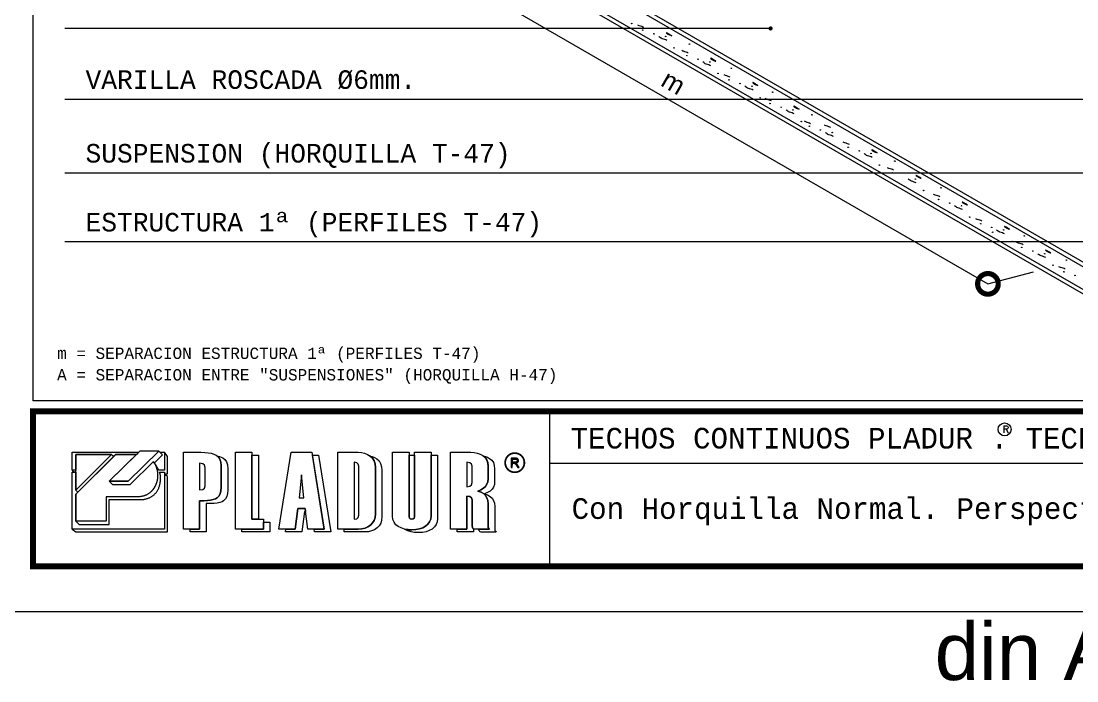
# Model space of a CAD drawing. Header units: millimetres. Extents: x 3383 to 4292, y 1469 to 1637.
# Drawn here: x 3481.316 to 3481.5717, y 1569.03 to 1569.1897 of the extents above; entities that cross this region are included whole.
import ezdxf

# ---------------------------------------------------------------- set-up
doc = ezdxf.new("R2010")
doc.units = ezdxf.units.MM
doc.header["$LTSCALE"] = 0.0035
doc.layers.get('0').update_dxf_attribs({"lineweight": 5})
doc.layers.get('DEFPOINTS').update_dxf_attribs({"lineweight": 5})
doc.layers.add('AT_texto', color=7, linetype='Continuous', lineweight=5)
doc.styles.add('LISTA', font='simplex', dxfattribs={"height": 2})
doc.styles.get("Standard").update_dxf_attribs({"font": 'LUCON.TTF'})
doc.styles.add('STYLE2', font='ARIAL.TTF')
doc.dimstyles.get("Standard").update_dxf_attribs({"dimtxt": 0.18, "dimasz": 0.18, "dimexe": 0.18, "dimexo": 0.0625, "dimgap": 0.09, "dimtad": 0, "dimtih": 1, "dimtoh": 1, "dimzin": 0, "dimdsep": 46, "dimtxsty": 'Standard', "dimcen": 0.09, "dimadec": 0, "dimazin": 0, "dimtfac": 1, "dimtofl": 0, "dimtmove": 0, "dimatfit": 3, "dimfxl": 0, "dimtolj": 1, "dimtzin": 0, "dimarcsym": 0})

# ---------------------------------------------------------------- blocks, each defined once
blk = doc.blocks.new('_DOTSMALL')
at = {"color": 0, "linetype": 'ByBlock', "const_width": 0.5}
blk.add_lwpolyline([(-0.0625, 0, 1), (0.0625, 0, 1)], format="xyb", close=True, dxfattribs=at)
blk = doc.blocks.new('*D60')
at = {"color": 1, "lineweight": -2}
blk.add_line((1653.8, 450.48), (1798.29, 367.06), dxfattribs=at)
at = {"layer": 'DEFPOINTS', "color": 0}
for p in [(1653.8, 465.81, -1.02), (1798.29, 382.39, 4.76), (1798.29, 367.06)]:
    blk.add_point(p, dxfattribs=at)
at = {"color": 1, "lineweight": -2, "xscale": 10, "yscale": 10, "zscale": 10}
for p, rotation in [((1653.8, 450.48), 150.0007858814668), ((1798.29, 367.06), 330.0007858814668)]:
    blk.add_blockref('_DOTSMALL', p, dxfattribs=dict(at, rotation=rotation))
at = {"color": 1, "insert": (1722.15, 415.85), "char_height": 4.5, "attachment_point": 5, "rotation": 330, "style": 'STYLE2'}
blk.add_mtext('\\A1;m', dxfattribs=at)
blk = doc.blocks.new('PP')
at = {"const_width": 0.5, "flags": 128}
blk.add_lwpolyline([(-0.25, -0.25, 1), (0.25, -0.25, 1)], format="xyb", close=True, dxfattribs=at)
blk = doc.blocks.new('A$C58E46017')
at = {"linetype": 'Continuous'}
h = blk.add_hatch(color=256, dxfattribs=at)
h.paths.add_polyline_path([(149.58, 57.72), (149.6, 57.71), (149.72, 57.66), (149.77, 57.62), (149.86, 57.51), (149.92, 57.44), (149.99, 57.33), (150.08, 57.2), (150.37, 56.74), (150.74, 56.74), (150.35, 57.35), (150.28, 57.46), (150.19, 57.56), (150.11, 57.64), (150.05, 57.68), (149.93, 57.75), (149.95, 57.76), (150.1, 57.79), (150.22, 57.83), (150.32, 57.89), (150.41, 57.96), (150.44, 58), (150.51, 58.11), (150.55, 58.23), (150.56, 58.36), (150.55, 58.46), (150.52, 58.58), (150.47, 58.69), (150.42, 58.76), (150.33, 58.85), (150.22, 58.91), (150.17, 58.92), (150.06, 58.95), (149.92, 58.96), (149.77, 58.96), (148.78, 58.96), (148.78, 56.74), (149.07, 56.74), (149.08, 57.73), (149.42, 57.73), (149.46, 57.73)])
h.paths.add_polyline_path([(149.08, 57.98), (149.08, 58.72), (149.78, 58.72), (149.78, 58.72), (149.93, 58.71), (150.05, 58.67), (150.14, 58.62), (150.17, 58.59), (150.23, 58.48), (150.25, 58.36), (150.25, 58.28), (150.2, 58.16), (150.14, 58.09), (150.02, 58.03), (149.98, 58.01), (149.86, 57.99), (149.71, 57.98)], flags=16)
for p, q in [((312.77, 84.03), (92.08, 211.44)), ((158.08, 70.29), (158.08, 32.79)), ((158.08, 57.79), (583, 57.79))]:
    blk.add_line(p, q)
blk.add_lwpolyline([(594, 441.79), (594, 21.79), (0, 21.79), (0, 441.79)], close=True)
at = {"flags": 128}
blk.add_lwpolyline([(583, 401.79), (583, 72.84), (33, 72.84), (33, 401.79)], close=True, dxfattribs=at)
for points in [[(312.77, 91.73), (92.08, 219.15)], [(211.62, 163.01), (40.68, 163.01)], [(319.33, 145.83), (40.68, 145.83)], [(313.99, 127.99), (40.68, 127.99)], [(294.87, 111.31), (40.68, 111.31)]]:
    blk.add_lwpolyline(points)
at = {"color": 1}
for points in [[(312.77, 90.62), (92.08, 218.03)], [(312.77, 85.15), (92.08, 212.56)]]:
    blk.add_lwpolyline(points, dxfattribs=at)
at = {"elevation": 5.78}
blk.add_lwpolyline([(264.25, 101.17), (275.29, 104.12)], dxfattribs=at)
at = {"const_width": 1.5, "flags": 128}
blk.add_lwpolyline([(33, 32.79), (583, 32.79), (583, 70.29), (33, 70.29)], close=True, dxfattribs=at)
at = {"linetype": 'Continuous'}
for points in [[(42.51, 41.78), (43.38, 41.09), (65.58, 41.09), (65.58, 54.52), (65.14, 54.88), (65.14, 55.21), (65.58, 55.21), (65.58, 59.36), (64.82, 60.38), (64.82, 56.07), (63.49, 56.07), (62.39, 57.81), (62.13, 58.1), (62.28, 57.92), (62.45, 57.65), (62.52, 57.53), (62.59, 57.4), (62.65, 57.27), (62.71, 57.14), (62.76, 57.01), (62.82, 56.88), (62.87, 56.75), (62.91, 56.61), (62.95, 56.47), (62.99, 56.34), (63.03, 56.2), (63.06, 56.06), (63.08, 55.91), (63.11, 55.77), (63.13, 55.63), (63.15, 55.49), (63.16, 55.34), (63.17, 55.2), (63.18, 55.05), (63.18, 54.91), (63.18, 54.76), (63.18, 54.62), (63.17, 54.47), (63.16, 54.33), (63.15, 54.18), (63.13, 54.04), (63.11, 53.89), (63.08, 53.75), (63.06, 53.61), (63.03, 53.46), (62.99, 53.32), (62.95, 53.18), (62.91, 53.05), (62.87, 52.91), (62.82, 52.77), (62.77, 52.64), (62.71, 52.5), (62.66, 52.37), (62.6, 52.24), (62.53, 52.12), (62.46, 51.99), (62.39, 51.87), (62.32, 51.74), (62.24, 51.62), (62.16, 51.51), (62.07, 51.39), (61.98, 51.28), (61.89, 51.17), (61.8, 51.07), (61.7, 50.96), (61.6, 50.86), (61.49, 50.76), (61.38, 50.67), (61.27, 50.58), (61.16, 50.49), (61.04, 50.41), (60.92, 50.33), (60.79, 50.25), (60.67, 50.18), (60.54, 50.11), (60.4, 50.04), (60.26, 49.98), (60.12, 49.93), (59.98, 49.87), (59.83, 49.83), (59.68, 49.78), (59.53, 49.75), (59.37, 49.71), (59.21, 49.68), (59.05, 49.66), (58.88, 49.64), (58.71, 49.63), (58.54, 49.62), (58.36, 49.62), (58.36, 49.62), (50.7, 49.62), (50.7, 43.67), (43.38, 43.67), (44.15, 42.9), (51.47, 42.9), (51.47, 48.93), (59.31, 48.93), (59.48, 48.94), (59.64, 48.97), (59.81, 48.99), (59.97, 49.02), (60.13, 49.05), (60.29, 49.09), (60.44, 49.13), (60.6, 49.18), (60.75, 49.22), (60.89, 49.28), (61.04, 49.33), (61.18, 49.39), (61.32, 49.46), (61.45, 49.52), (61.58, 49.6), (61.71, 49.67), (61.84, 49.75), (61.96, 49.83), (62.08, 49.92), (62.19, 50.01), (62.31, 50.11), (62.42, 50.21), (62.52, 50.31), (62.62, 50.41), (62.72, 50.53), (62.82, 50.64), (62.91, 50.76), (62.99, 50.88), (63.08, 51.01), (63.16, 51.14), (63.23, 51.27), (63.3, 51.41), (63.37, 51.55), (63.44, 51.7), (63.5, 51.85), (63.55, 52), (63.6, 52.16), (63.65, 52.32), (63.69, 52.48), (63.73, 52.65), (63.76, 52.82), (63.79, 53), (63.82, 53.18), (63.84, 53.37), (63.85, 53.56), (63.87, 53.75), (63.87, 53.95), (63.87, 54.15), (63.87, 54.35), (63.87, 54.35), (63.86, 54.58), (63.84, 54.8), (63.81, 55), (63.77, 55.19), (63.73, 55.38), (63.66, 55.56), (64.82, 55.56), (64.82, 41.78), (42.51, 41.78)], [(42.51, 60.38), (58.57, 60.38), (58.05, 59.86), (53.02, 59.86), (52.51, 59.36), (51.99, 59.86), (51.99, 59.86), (51.99, 59.86), (43.38, 59.86), (43.38, 56.07), (42.51, 56.07), (42.51, 60.38)], [(43.38, 50.22), (53.02, 59.86), (58.05, 59.86), (51.47, 53.4), (52.21, 52.61), (56.53, 52.61), (62.13, 58.1), (62.21, 58.01), (62.29, 57.9), (62.37, 57.78), (62.44, 57.66), (62.51, 57.54), (62.58, 57.42), (62.64, 57.29), (62.7, 57.16), (62.75, 57.04), (62.81, 56.9), (62.86, 56.77), (62.9, 56.64), (62.94, 56.5), (62.98, 56.37), (63.02, 56.23), (63.05, 56.09), (63.08, 55.95), (63.1, 55.81), (63.12, 55.67), (63.14, 55.53), (63.16, 55.39), (63.17, 55.24), (63.18, 55.1), (63.18, 54.96), (63.18, 54.81), (63.18, 54.67), (63.17, 54.53), (63.16, 54.38), (63.15, 54.24), (63.14, 54.1), (63.12, 53.95), (63.1, 53.81), (63.07, 53.67), (63.04, 53.53), (63.01, 53.39), (62.97, 53.25), (62.93, 53.11), (62.89, 52.98), (62.85, 52.84), (62.8, 52.71), (62.74, 52.58), (62.69, 52.45), (62.63, 52.32), (62.57, 52.19), (62.5, 52.06), (62.43, 51.94), (62.36, 51.82), (62.29, 51.7), (62.21, 51.58), (62.13, 51.47), (62.04, 51.36), (61.95, 51.25), (61.86, 51.14), (61.77, 51.03), (61.67, 50.93), (61.57, 50.83), (61.46, 50.74), (61.36, 50.65), (61.25, 50.56), (61.13, 50.47), (61.01, 50.39), (60.89, 50.31), (60.77, 50.24), (60.64, 50.16), (60.51, 50.1), (60.38, 50.03), (60.24, 49.97), (60.1, 49.92), (59.96, 49.87), (59.81, 49.82), (59.67, 49.78), (59.51, 49.74), (59.36, 49.71), (59.2, 49.68), (59.04, 49.66), (58.87, 49.64), (58.7, 49.63), (58.53, 49.62), (58.36, 49.62), (58.36, 49.62), (50.7, 49.62), (50.7, 43.67), (43.38, 43.67), (43.38, 50.22)], [(43.38, 51.18), (43.86, 50.7), (52.51, 59.36), (51.99, 59.86), (43.38, 51.18)], [(43.38, 51.18), (43.38, 59.86), (51.99, 59.86), (43.38, 51.18)], [(52.21, 52.61), (56.53, 52.61), (62.13, 58.1), (62.39, 57.81), (64.34, 59.74), (63.43, 60.65), (56.03, 53.4), (51.47, 53.4), (52.21, 52.61)], [(51.47, 53.4), (56.03, 53.4), (63.43, 60.65), (58.85, 60.65), (51.47, 53.4)], [(63.71, 60.38), (64.82, 60.38), (64.82, 56.07), (63.49, 56.07), (62.39, 57.81), (64.34, 59.74), (63.71, 60.38)], [(73.35, 48.63), (73.35, 41.78), (69.47, 41.78), (69.47, 60.38), (73.65, 60.38), (74.6, 60.35), (75.44, 60.28), (76.18, 60.15), (76.82, 59.97), (77.35, 59.73), (77.88, 59.32), (78.26, 58.75), (78.48, 58), (78.56, 57.09), (78.56, 51.92), (78.5, 51.08), (78.31, 50.36), (78, 49.78), (77.57, 49.34), (77.18, 49.11), (76.66, 48.92), (76.02, 48.78), (75.26, 48.68), (74.36, 48.63), (73.35, 48.63)], [(74.94, 47.95), (74.94, 41.1), (71.06, 41.1), (71.06, 41.78), (73.35, 41.78), (73.35, 48.63), (74.36, 48.63), (75.26, 48.68), (76.02, 48.78), (76.66, 48.92), (77.18, 49.11), (77.57, 49.34), (77.57, 49.34), (78, 49.78), (78.31, 50.36), (78.5, 51.08), (78.56, 51.92), (78.56, 57.09), (78.47, 58.09), (78.19, 58.88), (77.73, 59.47), (78.18, 59.36), (78.59, 59.22), (78.95, 59.05), (79.47, 58.64), (79.85, 58.06), (80.08, 57.32), (80.15, 56.4), (80.15, 51.24), (80.09, 50.39), (79.91, 49.68), (79.6, 49.1), (79.17, 48.65), (78.77, 48.42), (78.26, 48.24), (77.62, 48.1), (76.85, 48), (75.96, 47.95), (74.94, 47.95)], [(88.79, 41.78), (82, 41.78), (82, 60.38), (85.98, 60.38), (85.98, 44.17), (88.79, 44.17), (88.79, 41.78)], [(85.98, 59.7), (87.58, 59.7), (87.58, 44.17), (85.98, 44.17), (85.98, 59.7)], [(103.54, 41.78), (99.59, 41.78), (98.92, 46.77), (97.14, 46.77), (96.47, 41.78), (92.52, 41.78), (95.5, 60.38), (100.55, 60.38), (103.54, 41.78)], [(105.13, 41.1), (101.19, 41.1), (101.1, 41.78), (103.54, 41.78), (100.66, 59.7), (102.15, 59.7), (105.13, 41.1)], [(106.8, 41.78), (106.8, 60.38), (111.76, 60.38), (112.54, 60.32), (113.29, 60.15), (113.99, 59.87), (114.64, 59.48), (115.2, 58.97), (115.59, 58.34), (115.83, 57.58), (115.91, 56.71), (115.91, 45.45), (115.83, 44.63), (115.61, 43.9), (115.24, 43.28), (114.72, 42.74), (114.1, 42.32), (113.4, 42.02), (112.63, 41.84), (111.78, 41.78), (106.8, 41.78)], [(108.39, 41.1), (108.39, 41.78), (111.78, 41.78), (112.63, 41.84), (113.4, 42.02), (114.1, 42.32), (114.72, 42.74), (115.24, 43.28), (115.61, 43.9), (115.83, 44.63), (115.91, 45.45), (115.91, 56.71), (115.83, 57.58), (115.59, 58.34), (115.2, 58.97), (114.64, 59.48), (114.6, 59.51), (114.55, 59.54), (114.51, 59.57), (115.12, 59.39), (115.69, 59.13), (116.24, 58.8), (116.79, 58.29), (117.19, 57.65), (117.42, 56.9), (117.5, 56.03), (117.5, 44.77), (117.43, 43.95), (117.21, 43.22), (116.84, 42.59), (116.32, 42.06), (115.69, 41.64), (114.99, 41.34), (114.22, 41.16), (113.38, 41.1), (108.39, 41.1)], [(120.08, 60.38), (124.07, 60.38), (124.07, 44.76), (124.14, 44.45), (124.36, 44.27), (124.74, 44.21), (125.1, 44.27), (125.32, 44.45), (125.39, 44.76), (125.39, 60.38), (129.38, 60.38), (129.38, 44.99), (129.3, 44.22), (129.05, 43.56), (128.64, 42.98), (128.07, 42.49), (127.38, 42.11), (126.59, 41.83), (125.71, 41.67), (124.74, 41.61), (123.83, 41.66), (122.98, 41.81), (122.19, 42.06), (121.46, 42.4), (120.86, 42.86), (120.43, 43.44), (120.17, 44.14), (120.08, 44.96), (120.08, 60.38)], [(129.38, 59.7), (130.97, 59.7), (130.97, 44.3), (130.89, 43.54), (130.65, 42.87), (130.24, 42.3), (129.67, 41.81), (128.97, 41.42), (128.18, 41.15), (127.3, 40.98), (126.33, 40.93), (125.42, 40.98), (124.57, 41.12), (123.78, 41.37), (123.06, 41.72), (123, 41.76), (122.93, 41.8), (122.87, 41.83), (123.46, 41.71), (124.09, 41.64), (124.74, 41.61), (125.71, 41.67), (126.59, 41.83), (127.38, 42.11), (128.07, 42.49), (128.64, 42.98), (129.05, 43.56), (129.3, 44.22), (129.38, 44.99), (129.38, 59.7)], [(124.07, 59.7), (125.39, 59.7), (125.39, 44.76), (125.32, 44.45), (125.1, 44.27), (124.74, 44.21), (124.36, 44.27), (124.14, 44.45), (124.07, 44.76), (124.07, 59.7)], [(143.57, 41.75), (139.91, 41.75), (139.64, 41.84), (139.45, 42.06), (139.38, 42.6), (139.32, 48.85), (139.18, 49.37), (138.77, 49.69), (138.09, 49.8), (138.09, 41.78), (134.1, 41.78), (134.1, 60.38), (139.02, 60.38), (139.84, 60.33), (140.6, 60.18), (141.3, 59.93), (141.95, 59.59), (142.5, 59.13), (142.89, 58.57), (143.12, 57.88), (143.2, 57.09), (143.2, 53.94), (143.13, 53.26), (142.92, 52.66), (142.58, 52.13), (142.1, 51.68), (141.48, 51.31), (140.73, 51.01), (141.49, 50.76), (142.11, 50.41), (142.59, 49.95), (142.93, 49.38), (143.14, 48.71), (143.21, 47.94), (143.22, 42.61), (143.26, 42.17), (143.37, 41.95), (143.57, 41.75)], [(145.17, 41.07), (141.5, 41.07), (141.25, 41.15), (141.07, 41.33), (140.98, 41.75), (143.57, 41.75), (143.37, 41.95), (143.26, 42.17), (143.22, 42.61), (143.21, 47.94), (143.14, 48.71), (142.93, 49.38), (142.59, 49.95), (142.11, 50.41), (141.49, 50.76), (140.73, 51.01), (141.48, 51.31), (142.1, 51.68), (142.58, 52.13), (142.92, 52.66), (143.13, 53.26), (143.2, 53.94), (143.2, 57.09), (143.07, 58.1), (142.67, 58.91), (142.02, 59.54), (142.56, 59.38), (143.07, 59.17), (143.54, 58.9), (144.09, 58.45), (144.48, 57.88), (144.71, 57.2), (144.79, 56.4), (144.79, 53.26), (144.72, 52.58), (144.52, 51.97), (144.17, 51.45), (143.69, 51), (143.08, 50.62), (142.32, 50.33), (143.08, 50.08), (143.7, 49.72), (144.18, 49.26), (144.53, 48.7), (144.74, 48.03), (144.81, 47.26), (144.81, 41.92), (144.85, 41.49), (144.97, 41.26), (145.17, 41.07)], [(74.68, 52.27), (74.68, 56.74), (74.53, 57.28), (74.09, 57.61), (73.35, 57.72), (73.35, 51.29), (74.09, 51.4), (74.53, 51.73), (74.68, 52.27)], [(111.9, 45.15), (111.9, 57.01), (111.77, 57.55), (111.4, 57.87), (110.79, 57.98), (110.79, 44.17), (111.4, 44.28), (111.77, 44.6), (111.9, 45.15)], [(139.32, 53.04), (139.32, 57.01), (139.19, 57.55), (138.77, 57.87), (138.09, 57.98), (138.09, 52.05), (138.77, 52.16), (139.19, 52.49), (139.32, 53.04)], [(42.51, 56.07), (43.08, 55.56), (43.38, 55.56), (43.38, 56.07), (42.51, 56.07)], [(42.51, 55.56), (43.38, 55.56), (43.38, 51.18), (43.38, 51.18), (43.38, 51.18), (43.86, 50.7), (43.38, 50.22), (43.38, 43.67), (44.15, 42.9), (51.47, 42.9), (51.47, 48.93), (59.31, 48.93), (59.48, 48.94), (59.64, 48.97), (59.81, 48.99), (59.97, 49.02), (60.13, 49.05), (60.29, 49.09), (60.44, 49.13), (60.6, 49.18), (60.75, 49.22), (60.89, 49.28), (61.04, 49.33), (61.18, 49.39), (61.32, 49.46), (61.45, 49.52), (61.58, 49.6), (61.71, 49.67), (61.84, 49.75), (61.96, 49.83), (62.08, 49.92), (62.19, 50.01), (62.31, 50.11), (62.42, 50.21), (62.52, 50.31), (62.62, 50.41), (62.72, 50.53), (62.82, 50.64), (62.91, 50.76), (62.99, 50.88), (63.08, 51.01), (63.16, 51.14), (63.23, 51.27), (63.3, 51.41), (63.37, 51.55), (63.44, 51.7), (63.5, 51.85), (63.55, 52), (63.6, 52.16), (63.65, 52.32), (63.69, 52.48), (63.73, 52.65), (63.76, 52.82), (63.79, 53), (63.82, 53.18), (63.84, 53.37), (63.85, 53.56), (63.87, 53.75), (63.87, 53.95), (63.87, 54.15), (63.87, 54.35), (63.87, 54.35), (63.86, 54.58), (63.84, 54.8), (63.81, 55), (63.77, 55.19), (63.73, 55.38), (63.66, 55.56), (64.82, 55.56), (64.82, 41.78), (42.51, 41.78), (42.51, 55.56)], [(98.59, 49.36), (98.02, 54.91), (97.48, 49.36), (98.59, 49.36)], [(139.68, 41.82), (139.68, 41.1), (135.69, 41.1), (135.69, 41.78), (138.09, 41.78), (138.09, 49.8), (138.77, 49.69), (139.18, 49.37), (139.32, 48.85), (139.38, 42.6), (139.42, 42.17), (139.52, 41.94), (139.68, 41.82)], [(99.01, 46.09), (98.73, 46.09), (98.06, 41.1), (94.11, 41.1), (94.22, 41.78), (96.47, 41.78), (97.14, 46.77), (98.92, 46.77), (99.01, 46.09)], [(90.39, 41.1), (83.59, 41.1), (83.59, 41.78), (88.79, 41.78), (88.79, 43.48), (90.39, 43.48), (90.39, 41.1)]]:
    blk.add_lwpolyline(points, dxfattribs=at)
at = {"linetype": 'Continuous', "const_width": 0.423}
blk.add_lwpolyline([(147.34, 57.87, 1), (151.99, 57.87, 1)], format="xyb", close=True, dxfattribs=at)
at = {"linetype": 'Continuous'}
for points in [[(150.32, 57.89), (150.41, 57.96), (150.44, 58), (150.51, 58.11), (150.55, 58.23), (150.56, 58.36), (150.55, 58.46), (150.52, 58.58), (150.47, 58.69), (150.42, 58.76), (150.33, 58.85), (150.22, 58.91), (150.17, 58.92), (150.06, 58.95), (149.92, 58.96), (149.77, 58.96), (148.78, 58.96), (148.78, 56.74), (149.07, 56.74), (149.08, 57.73), (149.42, 57.73), (149.46, 57.73), (149.58, 57.72), (149.6, 57.71), (149.72, 57.66), (149.77, 57.62), (149.86, 57.51), (149.92, 57.44), (149.99, 57.33), (150.08, 57.2), (150.37, 56.74), (150.74, 56.74), (150.35, 57.35), (150.28, 57.46), (150.19, 57.56), (150.11, 57.64), (150.05, 57.68), (149.93, 57.75), (149.95, 57.76), (150.1, 57.79), (150.22, 57.83)], [(149.08, 57.98), (149.08, 58.72), (149.78, 58.72), (149.78, 58.72), (149.93, 58.71), (150.05, 58.67), (150.14, 58.62), (150.17, 58.59), (150.23, 58.48), (150.25, 58.36), (150.25, 58.28), (150.2, 58.16), (150.14, 58.09), (150.02, 58.03), (149.98, 58.01), (149.86, 57.99), (149.71, 57.98)]]:
    blk.add_lwpolyline(points, close=True, dxfattribs=at)
at = {"linetype": 'Continuous', "const_width": 0.0508}
blk.add_lwpolyline([(62.96, 56.44), (62.96, 56.44), (62.96, 56.44), (62.96, 56.44), (62.96, 56.44), (62.96, 56.44), (62.96, 56.44)], dxfattribs=at)
at = {"color": 1}
blk.add_circle((268.29, 65.93), 1.57, dxfattribs=at)
for points, start_tangent, end_tangent in [([(178.05, 164.16), (178, 164.26), (177.95, 164.18), (177.99, 164.13), (178.04, 164.1), (178.05, 164.16)], (-0.341497, 0.939883), (-0.341497, 0.939883)), ([(180.71, 162.59), (180.65, 162.68), (180.61, 162.61), (180.64, 162.55), (180.69, 162.52), (180.71, 162.59)], (-0.341497, 0.939883), (-0.341497, 0.939883)), ([(183.39, 161.7), (183.34, 161.8), (183.29, 161.72), (183.33, 161.67), (183.38, 161.64), (183.39, 161.7)], (-0.341497, 0.939883), (-0.341497, 0.939883)), ([(186.27, 161.07), (186.21, 161.16), (186.17, 161.09), (186.2, 161.03), (186.25, 161), (186.27, 161.07)], (-0.341497, 0.939883), (-0.341497, 0.939883)), ([(186.65, 161.88), (186.9, 161.72), (187.16, 161.57), (187.39, 161.43), (187.67, 161.25), (187.17, 161.45), (186.85, 161.6), (186.56, 161.75), (186.4, 161.91), (186.39, 161.95), (186.65, 161.88)], (0.767762, -0.640735), (0.767762, -0.640735)), ([(192, 159.22), (191.94, 159.32), (191.9, 159.25), (191.94, 159.19), (191.99, 159.16), (192, 159.22)], (-0.341497, 0.939883), (-0.341497, 0.939883)), ([(188.25, 158.28), (188.2, 158.37), (188.15, 158.3), (188.19, 158.24), (188.24, 158.21), (188.25, 158.28)], (-0.341497, 0.939883), (-0.341497, 0.939883)), ([(191.4, 156.42), (191.34, 156.51), (191.3, 156.44), (191.34, 156.38), (191.39, 156.35), (191.4, 156.42)], (-0.341497, 0.939883), (-0.341497, 0.939883)), ([(194.09, 155.53), (194.03, 155.63), (193.99, 155.55), (194.02, 155.5), (194.07, 155.47), (194.09, 155.53)], (-0.341497, 0.939883), (-0.341497, 0.939883)), ([(196.96, 154.9), (196.91, 154.99), (196.86, 154.92), (196.9, 154.86), (196.95, 154.83), (196.96, 154.9)], (-0.341497, 0.939883), (-0.341497, 0.939883)), ([(197.35, 155.71), (197.6, 155.55), (197.86, 155.4), (198.09, 155.26), (198.36, 155.08), (197.87, 155.28), (197.55, 155.43), (197.26, 155.58), (197.09, 155.74), (197.09, 155.78), (197.35, 155.71)], (0.767762, -0.640735), (0.767762, -0.640735)), ([(202.2, 153.34), (202.14, 153.44), (202.1, 153.36), (202.13, 153.31), (202.19, 153.28), (202.2, 153.34)], (-0.341497, 0.939883), (-0.341497, 0.939883)), ([(198.95, 152.11), (198.89, 152.2), (198.85, 152.13), (198.89, 152.07), (198.94, 152.04), (198.95, 152.11)], (-0.341497, 0.939883), (-0.341497, 0.939883)), ([(201.6, 150.53), (201.54, 150.63), (201.5, 150.55), (201.54, 150.5), (201.59, 150.47), (201.6, 150.53)], (-0.341497, 0.939883), (-0.341497, 0.939883)), ([(204.29, 149.65), (204.23, 149.75), (204.19, 149.67), (204.22, 149.62), (204.27, 149.59), (204.29, 149.65)], (-0.341497, 0.939883), (-0.341497, 0.939883)), ([(207.16, 149.01), (207.1, 149.11), (207.06, 149.03), (207.1, 148.98), (207.15, 148.95), (207.16, 149.01)], (-0.341497, 0.939883), (-0.341497, 0.939883)), ([(207.55, 149.83), (207.79, 149.67), (208.06, 149.51), (208.28, 149.38), (208.56, 149.2), (208.07, 149.4), (207.75, 149.54), (207.46, 149.7), (207.29, 149.86), (207.28, 149.9), (207.55, 149.83)], (0.767762, -0.640735), (0.767762, -0.640735)), ([(209.15, 146.22), (209.09, 146.32), (209.05, 146.25), (209.08, 146.19), (209.13, 146.16), (209.15, 146.22)], (-0.341497, 0.939883), (-0.341497, 0.939883)), ([(212.15, 147.6), (212.09, 147.7), (212.05, 147.62), (212.08, 147.57), (212.13, 147.54), (212.15, 147.6)], (-0.341497, 0.939883), (-0.341497, 0.939883)), ([(211.55, 144.79), (211.49, 144.89), (211.45, 144.82), (211.49, 144.76), (211.54, 144.73), (211.55, 144.79)], (-0.341497, 0.939883), (-0.341497, 0.939883)), ([(214.24, 143.91), (214.18, 144.01), (214.14, 143.93), (214.17, 143.88), (214.22, 143.85), (214.24, 143.91)], (-0.341497, 0.939883), (-0.341497, 0.939883)), ([(217.11, 143.27), (217.05, 143.37), (217.01, 143.3), (217.05, 143.24), (217.1, 143.21), (217.11, 143.27)], (-0.341497, 0.939883), (-0.341497, 0.939883)), ([(217.5, 144.09), (217.74, 143.93), (218.01, 143.77), (218.23, 143.64), (218.51, 143.46), (218.02, 143.66), (217.7, 143.8), (217.41, 143.96), (217.24, 144.12), (217.23, 144.16), (217.5, 144.09)], (0.767762, -0.640735), (0.767762, -0.640735)), ([(221.66, 142.11), (221.61, 142.21), (221.56, 142.13), (221.6, 142.08), (221.65, 142.05), (221.66, 142.11)], (-0.341497, 0.939883), (-0.341497, 0.939883)), ([(219.1, 140.48), (219.04, 140.58), (219, 140.51), (219.03, 140.45), (219.08, 140.42), (219.1, 140.48)], (-0.341497, 0.939883), (-0.341497, 0.939883)), ([(221.06, 139.3), (221.01, 139.4), (220.96, 139.33), (221, 139.27), (221.05, 139.24), (221.06, 139.3)], (-0.341497, 0.939883), (-0.341497, 0.939883)), ([(223.75, 138.42), (223.7, 138.52), (223.65, 138.44), (223.69, 138.39), (223.74, 138.36), (223.75, 138.42)], (-0.341497, 0.939883), (-0.341497, 0.939883)), ([(226.63, 137.78), (226.57, 137.88), (226.53, 137.81), (226.56, 137.75), (226.61, 137.72), (226.63, 137.78)], (-0.341497, 0.939883), (-0.341497, 0.939883)), ([(230.45, 134.23), (230.4, 134.33), (230.35, 134.25), (230.39, 134.2), (230.44, 134.17), (230.45, 134.23)], (-0.341497, 0.939883), (-0.341497, 0.939883)), ([(233.14, 133.35), (233.08, 133.45), (233.04, 133.37), (233.08, 133.31), (233.13, 133.28), (233.14, 133.35)], (-0.341497, 0.939883), (-0.341497, 0.939883)), ([(236.4, 133.53), (236.65, 133.37), (236.91, 133.21), (237.14, 133.08), (237.41, 132.9), (236.92, 133.09), (236.6, 133.24), (236.31, 133.4), (236.15, 133.55), (236.14, 133.59), (236.4, 133.53)], (0.767762, -0.640735), (0.767762, -0.640735)), ([(236.01, 132.71), (235.96, 132.81), (235.91, 132.73), (235.95, 132.68), (236, 132.65), (236.01, 132.71)], (-0.341497, 0.939883), (-0.341497, 0.939883)), ([(241.75, 130.87), (241.69, 130.97), (241.65, 130.89), (241.68, 130.84), (241.73, 130.81), (241.75, 130.87)], (-0.341497, 0.939883), (-0.341497, 0.939883)), ([(238, 129.92), (237.95, 130.02), (237.9, 129.94), (237.94, 129.89), (237.99, 129.86), (238, 129.92)], (-0.341497, 0.939883), (-0.341497, 0.939883)), ([(241.15, 128.06), (241.09, 128.16), (241.05, 128.08), (241.09, 128.03), (241.14, 128), (241.15, 128.06)], (-0.341497, 0.939883), (-0.341497, 0.939883)), ([(246.71, 126.54), (246.65, 126.64), (246.61, 126.56), (246.65, 126.51), (246.7, 126.48), (246.71, 126.54)], (-0.341497, 0.939883), (-0.341497, 0.939883)), ([(247.1, 127.36), (247.34, 127.2), (247.61, 127.04), (247.83, 126.91), (248.11, 126.73), (247.62, 126.92), (247.3, 127.07), (247.01, 127.23), (246.84, 127.38), (246.83, 127.42), (247.1, 127.36)], (0.767762, -0.640735), (0.767762, -0.640735)), ([(248.7, 123.75), (248.64, 123.85), (248.6, 123.77), (248.63, 123.72), (248.68, 123.69), (248.7, 123.75)], (-0.341497, 0.939883), (-0.341497, 0.939883)), ([(252.94, 124.41), (252.89, 124.51), (252.84, 124.43), (252.88, 124.38), (252.93, 124.35), (252.94, 124.41)], (-0.341497, 0.939883), (-0.341497, 0.939883)), ([(252.34, 121.6), (252.29, 121.7), (252.24, 121.63), (252.28, 121.57), (252.33, 121.54), (252.34, 121.6)], (-0.341497, 0.939883), (-0.341497, 0.939883)), ([(255.03, 120.72), (254.97, 120.82), (254.93, 120.74), (254.97, 120.69), (255.02, 120.66), (255.03, 120.72)], (-0.341497, 0.939883), (-0.341497, 0.939883)), ([(257.9, 120.08), (257.85, 120.18), (257.8, 120.11), (257.84, 120.05), (257.89, 120.02), (257.9, 120.08)], (-0.341497, 0.939883), (-0.341497, 0.939883)), ([(258.29, 120.9), (258.54, 120.74), (258.8, 120.58), (259.03, 120.45), (259.3, 120.27), (258.81, 120.47), (258.49, 120.61), (258.2, 120.77), (258.04, 120.93), (258.03, 120.97), (258.29, 120.9)], (0.767762, -0.640735), (0.767762, -0.640735)), ([(259.89, 117.29), (259.83, 117.39), (259.79, 117.32), (259.83, 117.26), (259.88, 117.23), (259.89, 117.29)], (-0.341497, 0.939883), (-0.341497, 0.939883)), ([(262.54, 115.72), (262.48, 115.82), (262.44, 115.74), (262.48, 115.69), (262.53, 115.66), (262.54, 115.72)], (-0.341497, 0.939883), (-0.341497, 0.939883)), ([(268.49, 115.02), (268.74, 114.86), (269, 114.7), (269.23, 114.57), (269.5, 114.39), (269.01, 114.58), (268.69, 114.73), (268.4, 114.89), (268.23, 115.04), (268.23, 115.08), (268.49, 115.02)], (0.767762, -0.640735), (0.767762, -0.640735)), ([(265.23, 114.84), (265.17, 114.93), (265.13, 114.86), (265.16, 114.8), (265.21, 114.77), (265.23, 114.84)], (-0.341497, 0.939883), (-0.341497, 0.939883)), ([(265.46, 113.65), (265.4, 113.75), (265.36, 113.67), (265.39, 113.62), (265.45, 113.59), (265.46, 113.65)], (-0.341497, 0.939883), (-0.341497, 0.939883)), ([(268.1, 114.2), (268.05, 114.3), (268, 114.22), (268.04, 114.17), (268.09, 114.14), (268.1, 114.2)], (-0.341497, 0.939883), (-0.341497, 0.939883)), ([(273.09, 112.79), (273.03, 112.89), (272.99, 112.81), (273.03, 112.76), (273.08, 112.73), (273.09, 112.79)], (-0.341497, 0.939883), (-0.341497, 0.939883)), ([(270.09, 111.41), (270.03, 111.51), (269.99, 111.43), (270.02, 111.38), (270.08, 111.35), (270.09, 111.41)], (-0.341497, 0.939883), (-0.341497, 0.939883)), ([(272.49, 109.98), (272.43, 110.08), (272.39, 110), (272.43, 109.95), (272.48, 109.92), (272.49, 109.98)], (-0.341497, 0.939883), (-0.341497, 0.939883)), ([(275.18, 109.1), (275.12, 109.19), (275.08, 109.12), (275.11, 109.06), (275.16, 109.03), (275.18, 109.1)], (-0.341497, 0.939883), (-0.341497, 0.939883)), ([(278.05, 108.46), (278, 108.56), (277.95, 108.48), (277.99, 108.43), (278.04, 108.4), (278.05, 108.46)], (-0.341497, 0.939883), (-0.341497, 0.939883)), ([(278.44, 109.28), (278.69, 109.12), (278.95, 108.96), (279.18, 108.83), (279.45, 108.65), (278.96, 108.84), (278.64, 108.99), (278.35, 109.15), (278.18, 109.3), (278.18, 109.34), (278.44, 109.28)], (0.767762, -0.640735), (0.767762, -0.640735)), ([(280.04, 105.67), (279.98, 105.77), (279.94, 105.69), (279.97, 105.64), (280.03, 105.61), (280.04, 105.67)], (-0.341497, 0.939883), (-0.341497, 0.939883)), ([(283.29, 106.91), (283.23, 107), (283.19, 106.93), (283.22, 106.87), (283.27, 106.84), (283.29, 106.91)], (-0.341497, 0.939883), (-0.341497, 0.939883)), ([(282.69, 104.1), (282.63, 104.2), (282.59, 104.12), (282.62, 104.06), (282.68, 104.04), (282.69, 104.1)], (-0.341497, 0.939883), (-0.341497, 0.939883)), ([(285.38, 103.21), (285.32, 103.31), (285.28, 103.24), (285.31, 103.18), (285.36, 103.15), (285.38, 103.21)], (-0.341497, 0.939883), (-0.341497, 0.939883))]:
    blk.add_spline(points, degree=3, dxfattribs=dict(start_tangent=start_tangent, end_tangent=end_tangent))
for points in [[(180.96, 163.24), (180.47, 163.47), (179.83, 163.65), (179.46, 163.81)], [(186.47, 160.13), (185.98, 160.35), (185.34, 160.54), (184.53, 161.08)], [(191.66, 157.07), (191.17, 157.3), (190.53, 157.48), (190.15, 157.64)], [(197.16, 153.96), (196.67, 154.18), (196.03, 154.37), (195.22, 154.91)], [(201.86, 151.19), (201.37, 151.41), (200.73, 151.6), (200.35, 151.76)], [(207.36, 148.07), (206.87, 148.3), (206.23, 148.48), (205.42, 149.02)], [(211.81, 145.45), (211.32, 145.67), (210.68, 145.86), (210.3, 146.02)], [(217.31, 142.33), (216.82, 142.56), (216.18, 142.74), (215.37, 143.28)], [(221.32, 139.96), (220.83, 140.18), (220.19, 140.37), (219.82, 140.53)], [(226.19, 139), (225.7, 139.23), (225.06, 139.41), (224.68, 139.57)], [(226.83, 136.84), (226.34, 137.07), (225.7, 137.26), (224.89, 137.79)], [(230.71, 134.89), (230.22, 135.11), (229.58, 135.3), (229.2, 135.46)], [(236.22, 131.77), (235.73, 132), (235.09, 132.18), (234.28, 132.72)], [(241.41, 128.72), (240.92, 128.94), (240.28, 129.13), (239.9, 129.29)], [(246.91, 125.6), (246.42, 125.83), (245.78, 126.01), (244.97, 126.55)], [(252.6, 122.26), (252.11, 122.48), (251.47, 122.67), (251.09, 122.83)], [(258.1, 119.14), (257.61, 119.37), (256.97, 119.56), (256.17, 120.09)], [(262.8, 116.38), (262.31, 116.6), (261.67, 116.79), (261.29, 116.95)], [(268.3, 113.26), (267.81, 113.49), (267.17, 113.67), (266.36, 114.21)], [(272.75, 110.64), (272.26, 110.86), (271.62, 111.05), (271.24, 111.21)], [(278.25, 107.52), (277.76, 107.75), (277.12, 107.93), (276.31, 108.47)], [(282.95, 104.75), (282.46, 104.98), (281.82, 105.16), (281.44, 105.32)]]:
    blk.add_spline(points, degree=3)
blk.add_blockref('PP', (211.62, 163.26))
for s, height, p in [('VARILLA ROSCADA %%C6mm.', 4.5, (45.72, 148.38)), ('SUSPENSION (HORQUILLA T-47)', 4.5, (45.72, 130.54)), ('ESTRUCTURA 1ª (PERFILES T-47)', 4.5, (45.72, 113.86)), ('m = SEPARACION ESTRUCTURA 1ª (PERFILES T-47)', 2.75, (38.83, 82.98)), ('A = SEPARACION ENTRE "SUSPENSIONES" (HORQUILLA H-47)', 2.75, (38.83, 77.78)), ('TECHOS CONTINUOS PLADUR . TECHOS PLADUR   T-47', 5, (163.19, 61.3)), ('Con Horquilla Normal. Perspectiva', 5, (163.43, 44.26))]:
    blk.add_text(s, height=height).set_placement(p)
for s, height, style, p in [('R', 1.68, 'LISTA', (267.85, 65.12)), ('din A4-1:2', 13.85, 'STYLE2', (251.36, 5.24))]:
    blk.add_text(s, height=height, dxfattribs=dict(style=style)).set_placement(p)
dim = blk.add_linear_dim(base=(264.25, 101.16), p1=(119.76, 199.92, -1.02), p2=(264.25, 116.5, 4.76), angle=330.0008, text='m', dimstyle='Standard', override={"dimtxt": 4.5, "dimasz": 10, "dimexo": 2, "dimgap": 1, "dimtad": 1, "dimtih": 0, "dimtoh": 0, "dimdec": 0, "dimtxsty": 'STYLE2', "dimblk1": 'DOTSMALL', "dimblk2": 'DOTSMALL', "dimsah": 1, "dimse1": 1, "dimse2": 1, "dimclrd": 1, "dimclre": 1, "dimclrt": 1, "dimtmove": 2})
dim.commit()
dim.dimension.update_dxf_attribs({"geometry": '*D60', "text_midpoint": (188.11, 149.96), "dimtype": 129, "text_rotation": 330, "insert": (-1534.04, -265.89)})

msp = doc.modelspace()

# ---------------------------------------------------------------- block references
at = {"layer": 'AT_texto', "xscale": 0.001, "yscale": 0.001, "zscale": 0.001}
msp.add_blockref('A$C58E46017', (3481.28588, 1569.02492), dxfattribs=at)

doc.saveas('drawing.dxf')
